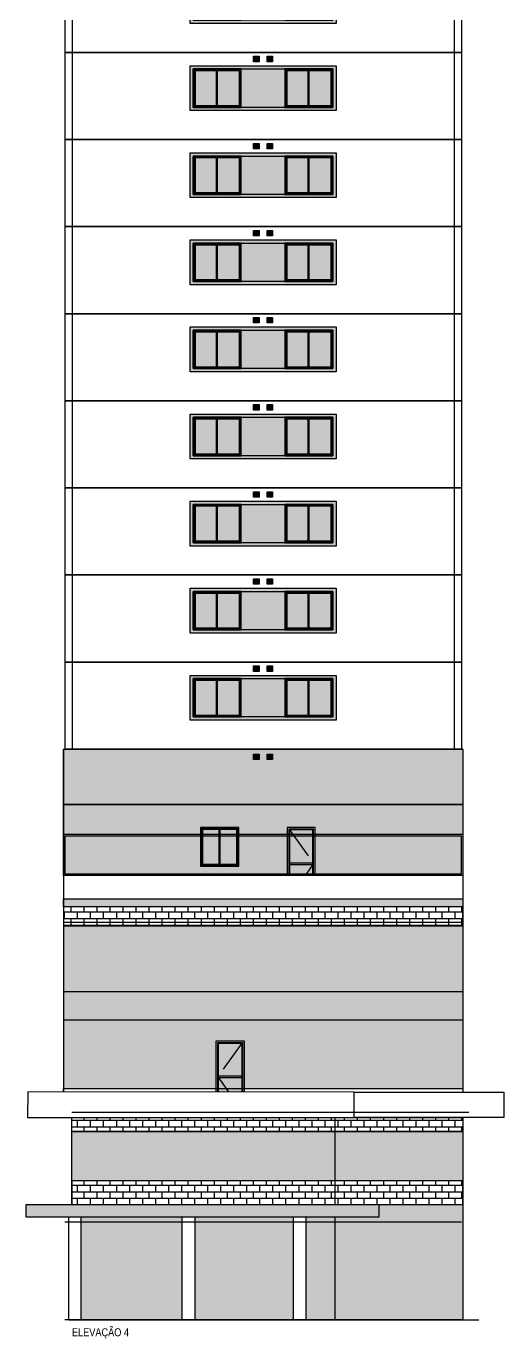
# Model space of a CAD drawing. Header units: metres. Extents: x -8678 to -7768, y 20 to 184.
# Drawn here: x -8493.33 to -8478.43, y 20.61 to 61.6 of the extents above; entities that cross this region are included whole.
import ezdxf
from ezdxf.enums import TextEntityAlignment as Align
from ezdxf.xclip import XClip

# ---------------------------------------------------------------- set-up
doc = ezdxf.new("R2010")
doc.units = ezdxf.units.M
doc.header["$XCLIPFRAME"] = 0
doc.linetypes.add('CTE ELEV$0$DASHEDX2', pattern=[1.5, 1, -0.5])
for name, color, linetype in [('ARQ-DIM EMBASAM', 2, 'Continuous'), ('CTE ELEV$0$ARQ- FRISO', 7, 'Continuous'), ('CTE ELEV$0$ARQ-AUX', 7, 'Continuous'), ('CTE ELEV$0$ARQ-AUX1', 1, 'Continuous'), ('CTE ELEV$0$ARQ-AUX3', 3, 'Continuous'), ('CTE ELEV$0$ARQ-AUX4', 6, 'Continuous'), ('CTE ELEV$0$ARQ-CAX', 1, 'Continuous'), ('CTE ELEV$0$ARQ-PRJ', 7, 'CTE ELEV$0$DASHEDX2'), ('CTE ELEV$0$ARQ-TXT', 2, 'Continuous')]:
    doc.layers.add(name, color=color, linetype=linetype)
for name, color, linetype, true_color in [('CTE ELEV$0$ARQ-REVEST', 7, 'Continuous', 0xc79471), ('CTE ELEV$0$COR CINZA FECHADO', 7, 'Continuous', 0x56534e), ('CTE ELEV$0$COR PLATINA', 7, 'Continuous', 0xa1a6a3), ('CTE ELEV$0$COR-CAIX', 7, 'Continuous', 0x45494e)]:
    doc.layers.add(name, color=color, linetype=linetype, true_color=true_color)
doc.styles.add('CTE ELEV$0$Adesa', font='ARIALN.TTF')
pattern_1 = [(0, (0, 0), (0, 0.2032), []), (90, (0, 0), (-0.2032, 0.2032), [0.2032, -0.2032])]

# ---------------------------------------------------------------- blocks, each defined once
blk = doc.blocks.new('CTE ELEV$0$V J 120x120')
at = {"layer": 'CTE ELEV$0$COR-CAIX', "transparency": 33554687}
h = blk.add_hatch(color=256, dxfattribs=at)
h.dxf.hatch_style = 1
h.paths.add_polyline_path([(1.199998990557162, 1.19999999496485), (0, 1.19999999496485), (0, 0), (1.199998990557162, 0)])
h = blk.add_hatch(color=254, dxfattribs=at)
h.dxf.hatch_style = 1
h.paths.add_polyline_path([(0.5699994952786085, 1.139999994964848), (0.05999999999994537, 1.139999994964848), (0.05999999999994537, 0.06000000000000216), (0.5699994952786085, 0.06000000000000227)])
h.paths.add_polyline_path([(1.139998990557217, 1.139999994964848), (0.5999994952785812, 1.139999994964848), (0.5999994952785812, 0.06000000000000238), (1.139998990557217, 0.06000000000000227)])
at = {"layer": 'CTE ELEV$0$ARQ-CAX'}
for points in [[(1.199998990557162, 1.19999999496485), (0, 1.19999999496485), (0, 0), (1.199998990557162, 0)], [(1.169998990557417, 1.169999994964849), (0.02999999999974534, 1.169999994964849), (0.02999999999974534, 0.03000000000000114), (1.169998990557417, 0.03000000000000114)]]:
    blk.add_lwpolyline(points, close=True, dxfattribs=at)
for points in [[(0.5699994952786085, 1.139999994964848), (0.05999999999994543, 1.139999994964848), (0.05999999999994543, 0.06000000000000227), (0.5699994952786085, 0.06000000000000227)], [(0.5699994952786085, 1.139999994964848), (0.5699994952786085, 0.06000000000000227)], [(0.5999994952785812, 1.169999994964849), (0.5999994952785812, 0.03000000000000114)], [(0.5999994952785812, 0.06000000000000227), (1.139998990557217, 0.06000000000000227), (1.139998990557217, 1.139999994964848), (0.5999994952785812, 1.139999994964848)]]:
    blk.add_lwpolyline(points, dxfattribs=at)
blk = doc.blocks.new('CTE ELEV$0$V P ALUM')
at = {"layer": 'CTE ELEV$0$COR-CAIX', "transparency": 33554687}
h = blk.add_hatch(color=256, dxfattribs=at)
h.dxf.hatch_style = 1
h.paths.add_polyline_path([(0.8698533821462888, 2.199951104508386), (0, 2.199951104508386), (0, 0), (0.8698533821462888, 0)])
h = blk.add_hatch(color=254, dxfattribs=at)
h.dxf.hatch_style = 1
h.paths.add_polyline_path([(0.7998533821463525, 2.12995110450845), (0.06999999999993645, 2.12995110450845), (0.7998533821463525, 1.10311373439413)], flags=17)
h.paths.add_polyline_path([(0.06999999999993634, 2.12995110450845), (0.06999999999993634, 1.099975552254114), (0.7998533821463525, 1.099975552254114), (0.7998533821463525, 1.103113734394129)])
h.paths.add_polyline_path([(0.7998533821463525, 1.047048791725967), (0.7998533821463525, 1.049975552254159), (0.06999999999993634, 1.049975552254159), (0.06999999999993634, 0.02999999999997272), (0.07148476904045897, 0.02999999999997249)])
h.paths.add_polyline_path([(0.7998533821463525, 1.047048791725966), (0.0714847690404593, 0.02999999999997294), (0.7998533821463525, 0.02999999999997249)], flags=17)
for points in [[(0.8698533821462888, 2.199951104508386), (0, 2.199951104508386), (0, 0), (0.8698533821462888, 0)], [(0.7998533821463525, 0.02999999999997272), (0.7998533821463525, 2.12995110450845), (0.06999999999993634, 2.12995110450845), (0.06999999999993634, 0.02999999999997272)]]:
    blk.add_lwpolyline(points, close=True)
for points in [[(0.8198533821463343, 0), (0.8198533821463343, 2.149951104508432), (0.04999999999995453, 2.149951104508432), (0.04999999999995453, 0)], [(0.06999999999993634, 1.099975552254114), (0.7998533821463525, 1.099975552254114)], [(0.06999999999993634, 1.049975552254159), (0.7998533821463525, 1.049975552254159)]]:
    blk.add_lwpolyline(points)
at = {"layer": 'CTE ELEV$0$ARQ-AUX'}
blk.add_lwpolyline([(0.8698533821462888, 0), (0.8698533821462888, 2.199951104508386), (0, 2.199951104508386), (0, 0)], close=True, dxfattribs=at)
at = {"layer": 'CTE ELEV$0$ARQ-PRJ'}
blk.add_lwpolyline([(0.06999999999993634, 2.12995110450845), (0.8198533821463343, 1.074975552254216), (0.04999999999995453, 0)], dxfattribs=at)
blk = doc.blocks.new('CTE ELEV$0$vp vento kit')
at = {"layer": 'CTE ELEV$0$ARQ-CAX', "transparency": 33554687}
h = blk.add_hatch(dxfattribs=at)
h.set_pattern_fill('LINE', scale=0.01)
h.set_pattern_definition([(0, (8794.04868885521, -68.7271093550549), (0, 0.03175), [])])
h.paths.add_polyline_path([(-0.1599999999998545, 0.1599999999999966), (-0.01000000000021828, 0.1599999999999966), (-0.01000000000021828, 0.01000000000000512), (-0.1599999999998545, 0.01000000000000512)])
at = {"layer": 'CTE ELEV$0$COR-CAIX', "transparency": 33554687}
h = blk.add_hatch(color=256, dxfattribs=at)
h.dxf.hatch_style = 1
h.paths.add_polyline_path([(-0.1700000000000728, 0.1700000000000017), (0, 0.1700000000000017), (0, 0), (-0.1700000000000728, 0)])
at = {"layer": 'CTE ELEV$0$ARQ-CAX'}
for points in [[(-0.1700000000000728, 0.1700000000000017), (0, 0.1700000000000017), (0, 0), (-0.1700000000000728, 0)], [(-0.1599999999998545, 0.1599999999999966), (-0.01000000000021828, 0.1599999999999966), (-0.01000000000021828, 0.01000000000000512), (-0.1599999999998545, 0.01000000000000512)]]:
    blk.add_lwpolyline(points, close=True, dxfattribs=at)
blk = doc.blocks.new('CTE ELEV$0$ELEV 2 PUC')
at = {"layer": 'CTE ELEV$0$COR CINZA FECHADO', "transparency": 33554687}
h = blk.add_hatch(color=256, dxfattribs=at)
h.dxf.hatch_style = 1
h.paths.add_polyline_path([(-0.03995421143372369, 5.400000117372727), (12.4205093519904, 5.400266922107832), (12.4205093519904, 3.675133768607388), (-0.03995421143372369, 3.674866963872283)])
h = blk.add_hatch(color=256, dxfattribs=at)
h.dxf.hatch_style = 1
h.paths.add_polyline_path([(-0.03995421143372369, 3.674866963872283), (12.42201527406178, 3.674866963872283), (12.42201527406178, 1.450011670672993), (-0.03995421143372369, 1.450011670672993)])
at = {"layer": 'CTE ELEV$0$COR-CAIX', "transparency": 33554687}
h = blk.add_hatch(color=256, dxfattribs=at)
h.dxf.hatch_style = 1
h.paths.add_polyline_path([(0.01004578856736771, 2.689999999985659), (12.37201527406251, 2.689999999985659), (12.37201527406251, 1.50001167067299), (0.01004578856736771, 1.50001167067299)], flags=16)
h.paths.add_polyline_path([(-0.0399542114319047, 2.739999999985656), (12.42201527406178, 2.739999999985656), (12.42201527406178, 1.450011670672993), (-0.0399542114319047, 1.450011670672993)])
at = {"layer": 'CTE ELEV$0$ARQ-AUX1', "elevation": 6.020696237947148e-06}
for points in [[(-0.0399542114319047, 2.739999999985656), (12.42201527406178, 2.739999999985656), (12.42201527406178, 1.450011670672993), (-0.0399542114319047, 1.450011670672993)], [(0.01004578856736771, 2.689999999985659), (12.37201527406251, 2.689999999985659), (12.37201527406251, 1.50001167067299), (0.01004578856736771, 1.50001167067299)]]:
    blk.add_lwpolyline(points, close=True, dxfattribs=at)
at = {"layer": 'CTE ELEV$0$ARQ-AUX3'}
for p, q in [((-0.03995421143372369, 5.400000090489101, -2.085278276999855e-05), (-0.03995421143372369, 1.307795348099077, 4.944982144176907e-06)), ((12.42000016436941, 5.399999935734556, -2.085278276999855e-05), (12.42201528706937, 1.301801329489557, 1.533489006118656e-06))]:
    blk.add_line(p, q, dxfattribs=at)
for points, elevation in [([(-0.03995421143372369, 5.400000117372727), (0.2299948496565776, 5.399999935734563)], -2.913481439418232e-05), ([(12.42000016436941, 5.399999935734563), (12.14999484965483, 5.399999935734563)], -2.014245601358462e-05)]:
    blk.add_lwpolyline(points, dxfattribs=dict(at, elevation=elevation))
at = {"layer": 'CTE ELEV$0$COR CINZA FECHADO', "elevation": -2.085278277040098e-05}
blk.add_lwpolyline([(-0.03995421143372369, 5.400000117372727), (12.4205093519904, 5.400266922107832), (12.4205093519904, 3.675133768607388), (-0.03995421143372369, 3.674866963872283)], close=True, dxfattribs=at)
at = {"layer": 'CTE ELEV$0$COR PLATINA', "elevation": -2.085278277040098e-05}
blk.add_lwpolyline([(-0.03995421143372369, 3.674866963872283), (12.42201527406178, 3.674866963872283), (12.42201527406178, 1.450011670672993), (-0.03995421143372369, 1.450011670672993)], close=True, dxfattribs=at)
at = {"layer": 'Defpoints'}
for points, elevation in [([(-0.03995421143372369, 5.400000090489101), (12.42000016436941, 5.400000090489101)], -2.085278276999855e-05), ([(-0.03995421143372369, 0), (12.42000016436941, 0)], -4.319321033073013e-06)]:
    blk.add_lwpolyline(points, dxfattribs=dict(at, elevation=elevation))
at = {"layer": 'CTE ELEV$0$ARQ-CAX'}
for name, p in [('CTE ELEV$0$vp vento kit', (6.062396215029366, 5.076745509145724, -5.450700665726405e-05)), ('CTE ELEV$0$vp vento kit', (6.487679402815047, 5.076745509145724, -5.450700665726405e-05)), ('CTE ELEV$0$V J 120x120', (4.235043578566547, 1.750000317391468, -4.211678547781121e-05))]:
    blk.add_blockref(name, p, dxfattribs=at)
ref = blk.add_blockref('CTE ELEV$0$V P ALUM', (6.945019933638832, 0.7500492078479297, -4.211678547781121e-05), dxfattribs=at)
XClip(ref).set_block_clipping_path([(0.8698533821461751, 2.1999511045083935), (-0.28861712930847716, 2.277694242025049), (8.378845996048767e-05, 0.7499624628250601), (0.8699371706061356, 0.7499624628250601)])
blk = doc.blocks.new('CTE ELEV$0$V J 150x120')
at = {"layer": 'CTE ELEV$0$COR-CAIX'}
h = blk.add_hatch(color=256, dxfattribs=at)
h.dxf.hatch_style = 1
h.paths.add_polyline_path([(1.499999999999773, 1.19999999496485), (0, 1.19999999496485), (0, 0), (1.499999999999773, 0)])
h = blk.add_hatch(color=254, dxfattribs=at)
h.dxf.hatch_style = 1
h.paths.add_polyline_path([(0.7200000000000273, 1.139999994964848), (0.05999999999994543, 1.139999994964848), (0.05999999999994543, 0.06000000000000227), (0.7200000000000273, 0.06000000000000227)])
h.paths.add_polyline_path([(0.75, 0.06000000000000233), (1.439999999999827, 0.06000000000000222), (1.439999999999827, 1.139999994964848), (0.75, 1.139999994964848)])
for points in [[(1.499999999999773, 1.19999999496485), (0, 1.19999999496485), (0, 0), (1.499999999999773, 0)], [(1.470000000000027, 1.169999994964849), (0.02999999999974534, 1.169999994964849), (0.02999999999974534, 0.03000000000000114), (1.470000000000027, 0.03000000000000114)]]:
    blk.add_lwpolyline(points, close=True)
for points in [[(0.7200000000000273, 1.139999994964848), (0.05999999999994543, 1.139999994964848), (0.05999999999994543, 0.06000000000000227), (0.7200000000000273, 0.06000000000000227)], [(0.7200000000000273, 1.139999994964848), (0.7200000000000273, 0.06000000000000227)], [(0.75, 1.169999994964849), (0.75, 0.03000000000000114)], [(0.75, 0.06000000000000227), (1.439999999999827, 0.06000000000000227), (1.439999999999827, 1.139999994964848), (0.75, 1.139999994964848)]]:
    blk.add_lwpolyline(points)
blk = doc.blocks.new('CTE ELEV$0$elev 2 tipo')
at = {"layer": 'CTE ELEV$0$COR CINZA FECHADO'}
h = blk.add_hatch(color=256, dxfattribs=at)
h.dxf.hatch_style = 1
h.paths.add_polyline_path([(8.24000000291926, 2.304999905887414), (3.680000002250381, 2.304999905887414), (3.680000002250381, 0.9049999109225624), (8.24000000291926, 0.9049999109225624)])
h.paths.add_polyline_path([(8.140000002918896, 2.204999905887412), (8.140000002918896, 1.004999910922564), (6.640000002918896, 1.004999910922564), (3.780000002250745, 1.004999910922564), (3.780000002250745, 2.204999905887412), (5.280000002250745, 2.204999905887412)], flags=16)
h.paths.add_polyline_path([(5.25000000225009, 2.174999905887411), (5.25000000225009, 1.034999910922565), (3.810000002249581, 1.034999910922565), (3.810000002249581, 2.174999905887411)], flags=0)
h.paths.add_polyline_path([(5.220000002251254, 2.14499990588741), (5.220000002251254, 1.064999910922566), (4.530000002250745, 1.064999910922566), (4.530000002250745, 2.14499990588741)], flags=0)
h.paths.add_polyline_path([(6.670000002919551, 2.174999905887411), (8.110000002918241, 2.174999905887411), (8.110000002918241, 1.034999910922565), (6.670000002919551, 1.034999910922565)], flags=0)
h.paths.add_polyline_path([(6.700000002918387, 2.14499990588741), (7.360000002918241, 2.14499990588741), (7.360000002918241, 1.064999910922566), (6.700000002918387, 1.064999910922566)], flags=0)
h.paths.add_polyline_path([(4.50000000225009, 2.14499990588741), (4.50000000225009, 1.064999910922566), (3.840000002250235, 1.064999910922566), (3.840000002250235, 2.14499990588741)], flags=0)
h.paths.add_polyline_path([(7.390000002918896, 2.14499990588741), (8.080000002919405, 2.14499990588741), (8.080000002919405, 1.064999910922566), (7.390000002918896, 1.064999910922566)], flags=0)
h = blk.add_hatch(color=256, dxfattribs=at)
h.dxf.hatch_style = 1
h.paths.add_polyline_path([(6.640000002918896, 2.204999905887412), (5.280000002250745, 2.204999905887412), (5.280000002250745, 1.004999910922564), (6.640000002918896, 1.004999910922564)])
at = {"layer": 'CTE ELEV$0$ARQ- FRISO', "elevation": -3.546810236218582e-07}
blk.add_lwpolyline([(-0.2299948496565776, 2.720000200018745), (12.14999484965665, 2.720000200018745)], dxfattribs=at)
at = {"layer": 'CTE ELEV$0$ARQ- FRISO'}
blk.add_lwpolyline([(12.14999484965665, 0), (-0.2299948496565784, 0)], dxfattribs=at)
at = {"layer": 'CTE ELEV$0$ARQ-AUX1', "elevation": 3.963675300280968e-06}
for points in [[(-0.2299948496565776, 2.720000200018745), (-0.2299948496565776, 0)], [(12.14999484965665, 2.720000200018745), (12.14999484965665, 0)]]:
    blk.add_lwpolyline(points, dxfattribs=at)
at = {"layer": 'CTE ELEV$0$ARQ-AUX3'}
for p, q in [((0, 2.720000200018745, -3.546810236218582e-07), (0, 0, -3.546810236218582e-07)), ((11.92000000000007, 2.720000200018745, -3.546810236218582e-07), (11.92000000000007, 0, -3.546810236218582e-07))]:
    blk.add_line(p, q, dxfattribs=at)
at = {"layer": 'CTE ELEV$0$COR CINZA FECHADO', "elevation": 3.963675300280968e-06}
for points in [[(3.680000002250381, 2.304999905887414), (8.24000000291926, 2.304999905887414), (8.24000000291926, 0.9049999109225624), (3.680000002250381, 0.9049999109225624)], [(3.780000002250745, 2.204999905887412), (8.140000002918896, 2.204999905887412), (8.140000002918896, 1.004999910922564), (3.780000002250745, 1.004999910922564)]]:
    blk.add_lwpolyline(points, close=True, dxfattribs=at)
at = {"layer": 'CTE ELEV$0$ARQ-CAX'}
for name, p in [('CTE ELEV$0$vp vento kit', (5.83240136537097, 2.429999999999758, -2.572687328670139e-05)), ('CTE ELEV$0$vp vento kit', (6.257684553156651, 2.429999999999758, -2.572687328670139e-05)), ('CTE ELEV$0$V J 150x120', (3.780000002250745, 1.004999910922564, 3.963675300280968e-06)), ('CTE ELEV$0$V J 150x120', (6.640000002918896, 1.004999910922564, -3.546810236218582e-07))]:
    blk.add_blockref(name, p, dxfattribs=at)
blk = doc.blocks.new('CTE ELEV$0$elev 4 1anddar')
at = {"layer": 'CTE ELEV$0$ARQ-AUX3'}
blk.add_line((0.1247473443872877, -3.552713678800501e-15, 7.571704867769864e-06), (12.91841265338189, -3.552713678800501e-15, 7.571704867769864e-06), dxfattribs=at)
at = {"layer": 'CTE ELEV$0$ARQ-AUX4'}
for p, q in [((0.1247473443872877, 3.552713678800501e-15, -3.151871341854048e-06), (0.1247473443872877, 3.199999889360583, -3.151871341854048e-06)), ((0.5167158923941315, -3.552713678800501e-15, -3.151871341854048e-06), (0.5167158923941315, 3.199999889360583, -3.151871341854048e-06)), ((3.669529264596349, 0, -3.151871341854048e-06), (3.669529264596349, 3.199999889360583, -3.151871341854048e-06)), ((4.069501172427408, 3.552713678800501e-15, -4.090277210884174e-06), (4.069501172427408, 3.199999889360583, -4.090277210884174e-06)), ((7.134429922891286, -3.552713678800501e-15, -3.151871341854048e-06), (7.134429922891286, 3.199999889360583, -3.151871341854048e-06)), ((7.534429805094987, 3.552713678800501e-15, -3.151871341854048e-06), (7.534429805094987, 3.199999889360583, -3.151871341854048e-06)), ((8.433999101713198, -3.552713678800501e-15, 7.571704867648243e-06), (8.433999101713198, 3.199999889360583, 7.571704867648243e-06))]:
    blk.add_line(p, q, dxfattribs=at)
at = {"layer": 'Defpoints'}
for points in [[(0, 3.059999999999995), (12.38275364653055, 3.059999999999995)], [(12.38275364653055, -3.552713678800501e-15), (0, 0)]]:
    blk.add_lwpolyline(points, dxfattribs=at)
blk = doc.blocks.new('CTE ELEV$0$elev 4 2andar')
at = {"layer": 'CTE ELEV$0$ARQ-AUX4', "elevation": -1.166198207865404e-05}
blk.add_lwpolyline([(-12.46384096678594, -5.329070518200751e-14), (-12.46384096678594, 2.714976654110234)], dxfattribs=at)
at = {"layer": 'CTE ELEV$0$ARQ-AUX4'}
blk.add_lwpolyline([(-4.255518227273569, -5.329070518200751e-14), (-4.255518227273569, 2.714805861769637)], dxfattribs=at)
at = {"layer": 'Defpoints'}
blk.add_line((-12.46384096678594, 2.88000000000001, -1.166198207865404e-05), (-0.08108732025539211, 2.88000000000001, -1.166198207865404e-05), dxfattribs=at)
blk = doc.blocks.new('CTE ELEV$0$ELEV 4 4ANDAR')
at = {"layer": 'CTE ELEV$0$ARQ-AUX3'}
for p, q in [((12.42194726773414, 5.015133705296627, 7.778529762076335e-07), (12.42194726773414, -1.733223944526404, 7.778529762076335e-07)), ((-0.03995421143372369, 4.882795331821583, 4.944982144176907e-06), (-0.04313352057215525, -1.72720308396983, 9.678425503280997e-06)), ((-0.04064095971079951, 3.454999283129425, 1.189102590084288e-05), (12.42194726773414, 3.454999283129425, 1.189102590084288e-05)), ((12.42194726773414, -2.530273351333342, 7.778529762076335e-07), (12.42194726773414, -8.845003764159905, 7.778529762076335e-07))]:
    blk.add_line(p, q, dxfattribs=at)
at = {"layer": 'Defpoints', "elevation": 7.571704867769864e-06}
for points in [[(0, 3.575000101086779), (12.38275364653055, 3.575000101086793)], [(12.38275364653055, 0.5149962358401226), (0, 0.5149962358401226)]]:
    blk.add_lwpolyline(points, dxfattribs=at)
at = {"layer": 'CTE ELEV$0$ARQ-CAX'}
ref = blk.add_blockref('CTE ELEV$0$V P ALUM', (5.59796408170223, -2.334954868668266, 7.571705322469864e-06), dxfattribs=dict(at, xscale=-1))
XClip(ref).set_block_clipping_path([(0, 0.6044538112406492), (0.8698663921040861, 2.19995110450839)])
blk = doc.blocks.new('CTE ELEV')
at = {"layer": 'CTE ELEV$0$ARQ-REVEST', "transparency": 33554687}
h = blk.add_hatch(dxfattribs=at)
h.set_pattern_fill('AR-B816', scale=0.001)
h.set_pattern_definition(pattern_1)
h.paths.add_polyline_path([(-8479.708022839239, 34.09991796828475), (-8492.170611066682, 34.09991796828475), (-8492.170611066682, 33.50000304728938), (-8479.708022839239, 33.50000304728938)])
h = blk.add_hatch(dxfattribs=at)
h.set_pattern_fill('AR-B816', scale=0.001)
h.set_pattern_definition(pattern_1)
h.paths.add_polyline_path([(-8491.904293744774, 27.5149766541103), (-8479.708022839237, 27.5149766541103), (-8479.708022839237, 27.08008503015996), (-8491.904293744774, 27.08008503015996)])
h = blk.add_hatch(dxfattribs=at)
h.set_pattern_fill('AR-B816', scale=0.001)
h.set_pattern_definition(pattern_1)
h.paths.add_polyline_path([(-8491.904293744774, 24.80000000000005), (-8479.708022839237, 24.80000000000005), (-8479.708022839237, 25.53999995587708), (-8491.904293744774, 25.53999995587708)])
at = {"layer": 'CTE ELEV$0$COR CINZA FECHADO', "transparency": 33554687}
h = blk.add_hatch(color=256, dxfattribs=at)
h.dxf.hatch_style = 1
h.paths.add_polyline_path([(-8482.33312208625, 24.39999988936063), (-8493.329988716583, 24.39999988936063), (-8493.329988716583, 24.80000000000001), (-8482.33312208625, 24.80000000000001)])
at = {"layer": 'CTE ELEV$0$COR PLATINA', "transparency": 33554687}
h = blk.add_hatch(color=256, dxfattribs=at)
h.dxf.hatch_style = 1
h.paths.add_polyline_path([(-8492.170287222069, 34.3450173332068), (-8479.708022839239, 34.3450173332068), (-8479.708022839239, 34.09991796828475), (-8492.170287222069, 34.09991796828475)])
h = blk.add_hatch(color=256, dxfattribs=at)
h.dxf.hatch_style = 1
h.paths.add_polyline_path([(-8479.708022839237, 33.50000304728938), (-8492.170611066682, 33.50000304728938), (-8492.171601895989, 31.44000200363084), (-8479.708022839237, 31.44000200363084)])
h.paths.add_polyline_path([(-8479.708022839237, 31.44000200363084), (-8492.171601895989, 31.44000200363084), (-8492.172025163625, 30.5600000000001), (-8479.708022839237, 30.5600000000001)])
h = blk.add_hatch(color=256, dxfattribs=at)
h.dxf.hatch_style = 1
h.paths.add_polyline_path([(-8487.401859407415, 29.91000000000007), (-8486.532006025269, 29.91000000000007), (-8486.532006025269, 28.41999996744503), (-8479.708022839237, 28.41999996744503), (-8479.708022839237, 30.5600000000001), (-8492.172025163625, 30.5600000000001), (-8492.173054471234, 28.41999996744503), (-8487.401859407415, 28.41999996744503)])
h = blk.add_hatch(color=256, dxfattribs=at)
h.dxf.hatch_style = 1
h.paths.add_polyline_path([(-8483.695971005262, 27.08008503015996), (-8491.904293744774, 27.08008503015996), (-8491.904293744774, 25.53999995587708), (-8483.695971005262, 25.53999995587708)])
h.paths.add_polyline_path([(-8479.708022839237, 27.08008503015996), (-8483.695971005262, 27.08008503015996), (-8483.695971005262, 25.53999995587708), (-8479.708022839237, 25.53999995587708)])
h = blk.add_hatch(color=256, dxfattribs=at)
h.dxf.hatch_style = 1
h.paths.add_polyline_path([(-8479.708022839237, 24.80000000000005), (-8482.33312208625, 24.80000000000005), (-8482.33312208625, 24.39999988936063), (-8483.695971005258, 24.39999988936063), (-8483.695971005258, 21.20000000000005), (-8479.708022839237, 21.20000000000005)])
h.paths.add_polyline_path([(-8483.695971005258, 24.39999988936063), (-8484.595540301876, 24.39999988936063), (-8484.595540301876, 21.20000000000005), (-8483.695971005258, 21.20000000000005)])
h.paths.add_polyline_path([(-8484.99554018408, 24.39999988936063), (-8488.060468934544, 24.39999988936063), (-8488.060468934544, 21.20000000000005), (-8484.99554018408, 21.20000000000005)])
h.paths.add_polyline_path([(-8488.460440842375, 24.39999988936063), (-8491.613254214577, 24.39999988936063), (-8491.613254214577, 21.20000000000005), (-8488.460440842375, 21.20000000000005)])
at = {"layer": 'CTE ELEV$0$ARQ- FRISO'}
for p, q in [((-8479.708022839237, 31.44000200363084), (-8492.171601895989, 31.44000200363084)), ((-8479.708022839237, 30.5600000000001), (-8492.172025163625, 30.5600000000001)), ((-8491.904293744774, 27.08008503015996), (-8479.708022839237, 27.08008503015996))]:
    blk.add_line(p, q, dxfattribs=at)
for points, elevation in [([(-8479.708022839239, 34.09991796828475), (-8492.170611066682, 34.09991796828475), (-8492.170611066682, 33.50000304728938), (-8479.708022839239, 33.50000304728938)], -2.086421716729348e-06), ([(-8492.170287222069, 34.3450173332068), (-8479.708022839239, 34.3450173332068), (-8479.708022839239, 34.09991796828475), (-8492.170287222069, 34.09991796828475)], -2.086421716729348e-06), ([(-8491.904293744774, 27.5149766541103), (-8479.708022839237, 27.5149766541103), (-8479.708022839237, 27.08008503015996), (-8491.904293744774, 27.08008503015996)], -1.166198207865404e-05), ([(-8491.904293744774, 24.80000000000005), (-8479.708022839237, 24.80000000000005), (-8479.708022839237, 25.53999995587708), (-8491.904293744774, 25.53999995587708)], -1.166198207865404e-05)]:
    blk.add_lwpolyline(points, close=True, dxfattribs=dict(at, elevation=elevation))
at = {"layer": 'CTE ELEV$0$ARQ- FRISO', "elevation": 2.106720635511134e-06}
blk.add_lwpolyline([(-8492.173103627543, 28.31780068019012), (-8492.173103627543, 28.41999996744503), (-8479.708022839237, 28.41999996744503), (-8479.708022839237, 28.31177981963355)], dxfattribs=at)
at = {"layer": 'CTE ELEV$0$ARQ-AUX3', "elevation": 2.10461647361538e-06}
blk.add_lwpolyline([(-8483.100908972365, 28.31177981963355), (-8478.431091612692, 28.31177981963355), (-8478.431073259513, 27.51473041282661), (-8483.101251357786, 27.51473041282661)], dxfattribs=at)
at = {"layer": 'CTE ELEV$0$ARQ-AUX4', "extrusion": (-1.508544207470957e-09, -2.622543479210072e-06, 0.9999999999965612), "elevation": -5.934712433958123e-05}
blk.add_lwpolyline([(-8483.101630449566, 27.51473042279766), (-8483.100908972365, 28.31177981957526), (-8493.285956024201, 28.31822784769098), (-8493.286677501403, 27.51499995434419), (-8483.101630449566, 27.51473042279767)], dxfattribs=at)
at = {"layer": 'CTE ELEV$0$ARQ-AUX4', "elevation": -7.571704867769864e-06}
blk.add_lwpolyline([(-8482.33312208625, 24.39999988936063), (-8493.329988716583, 24.39999988936063), (-8493.329988716583, 24.80000000000001), (-8482.33312208625, 24.80000000000001)], close=True, dxfattribs=at)
for name, p in [('CTE ELEV$0$elev 2 tipo', (-8491.899975257315, 60.78000466532165, -2.572687328461036e-05)), ('CTE ELEV$0$elev 2 tipo', (-8491.899975257315, 58.0600044653029, -2.572687328461036e-05)), ('CTE ELEV$0$elev 2 tipo', (-8491.899975257315, 55.34000426528416, -1.979369905682656e-05)), ('CTE ELEV$0$elev 2 tipo', (-8491.899975257315, 52.62000406526541, -1.979369905682656e-05)), ('CTE ELEV$0$elev 2 tipo', (-8491.899975257315, 49.90000386524667, -1.979369905682656e-05)), ('CTE ELEV$0$elev 2 tipo', (-8491.899975257315, 47.18000446530306, -9.896849528064772e-06)), ('CTE ELEV$0$elev 2 tipo', (-8491.899975257315, 44.46000426528431, -9.896849528064772e-06)), ('CTE ELEV$0$elev 2 tipo', (-8491.899975257315, 41.74000406526557, -9.896849528064772e-06)), ('CTE ELEV$0$elev 2 tipo', (-8491.899975257315, 39.02000386524682, -9.896849528064772e-06)), ('CTE ELEV$0$ELEV 2 PUC', (-8492.129970106971, 33.62000374788246, -7.571704867769864e-06))]:
    blk.add_blockref(name, p)
at = {"layer": 'CTE ELEV$0$ARQ-AUX3'}
for name, p in [('CTE ELEV$0$elev 4 2andar', (-8479.440452777988, 24.80000000000006)), ('CTE ELEV$0$elev 4 1anddar', (-8492.129970106971, 21.20000000000005, -7.571704867769864e-06))]:
    blk.add_blockref(name, p, dxfattribs=at)
at = {"layer": 'CTE ELEV$0$ARQ-AUX4'}
blk.add_blockref('CTE ELEV$0$ELEV 4 4ANDAR', (-8492.129970106971, 30.04500376415995, -7.571704867769864e-06), dxfattribs=at)
at = {"layer": 'CTE ELEV$0$ARQ-TXT', "style": 'CTE ELEV$0$Adesa'}
blk.add_text('ELEVAÇÃO 4 ', height=0.25, dxfattribs=at).set_placement((-8490.974575456894, 20.68305358922689, -0.03532142801281001), align=Align.CENTER)

msp = doc.modelspace()

# ---------------------------------------------------------------- block references
at = {"layer": 'ARQ-DIM EMBASAM'}
msp.add_blockref('CTE ELEV', (0, 0), dxfattribs=at)

doc.saveas('drawing.dxf')
